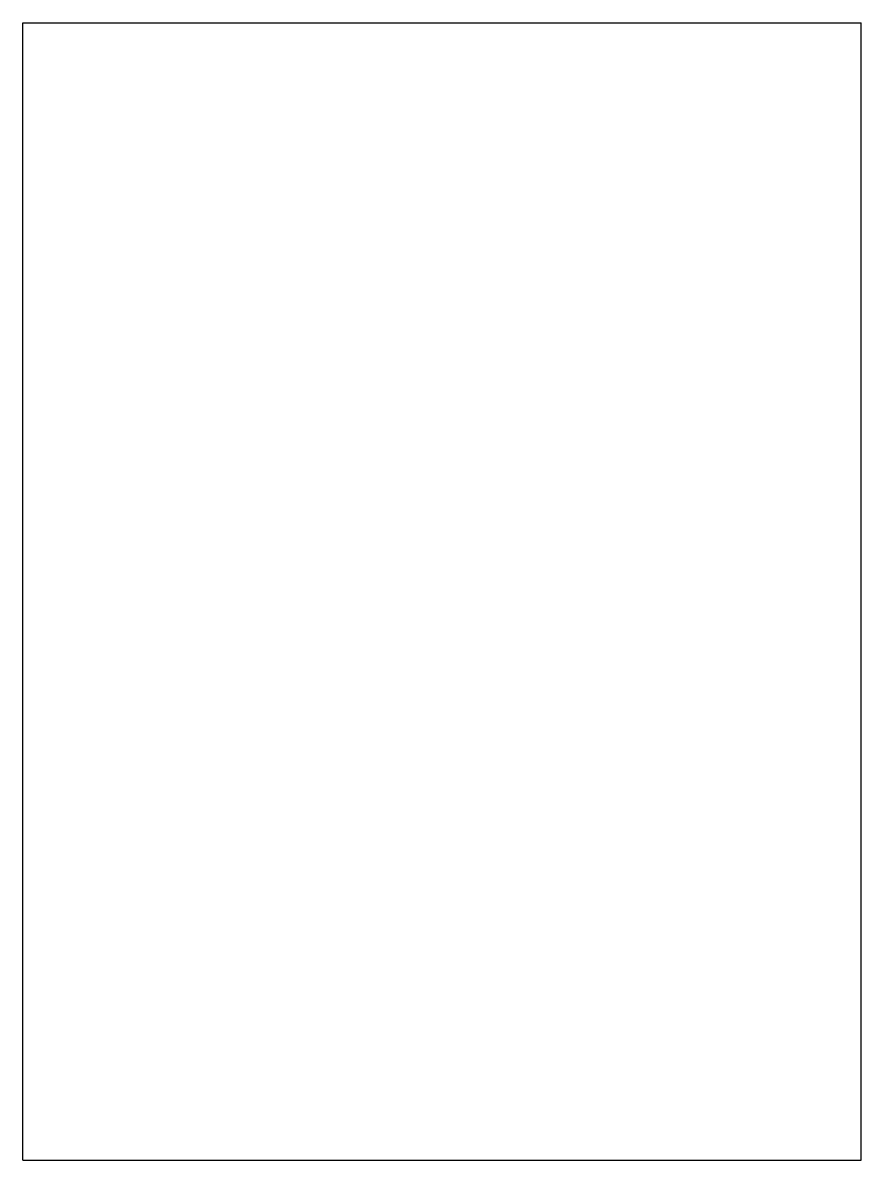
# Model space of a CAD drawing. Extents: x -188 to 188, y -255 to 255.
import ezdxf

# ---------------------------------------------------------------- set-up
doc = ezdxf.new("R2010")
doc.units = 0
doc.layers.get('0').update_dxf_attribs({"linetype": 'CONTINUOUS'})

msp = doc.modelspace()

# ---------------------------------------------------------------- linework, layer by layer
for p, q in [((-188, 255), (188, 255)), ((-188, -255), (-188, 255)), ((188, -255), (188, 255)), ((-188, -255), (188, -255))]:
    msp.add_line(p, q)

doc.saveas('drawing.dxf')
